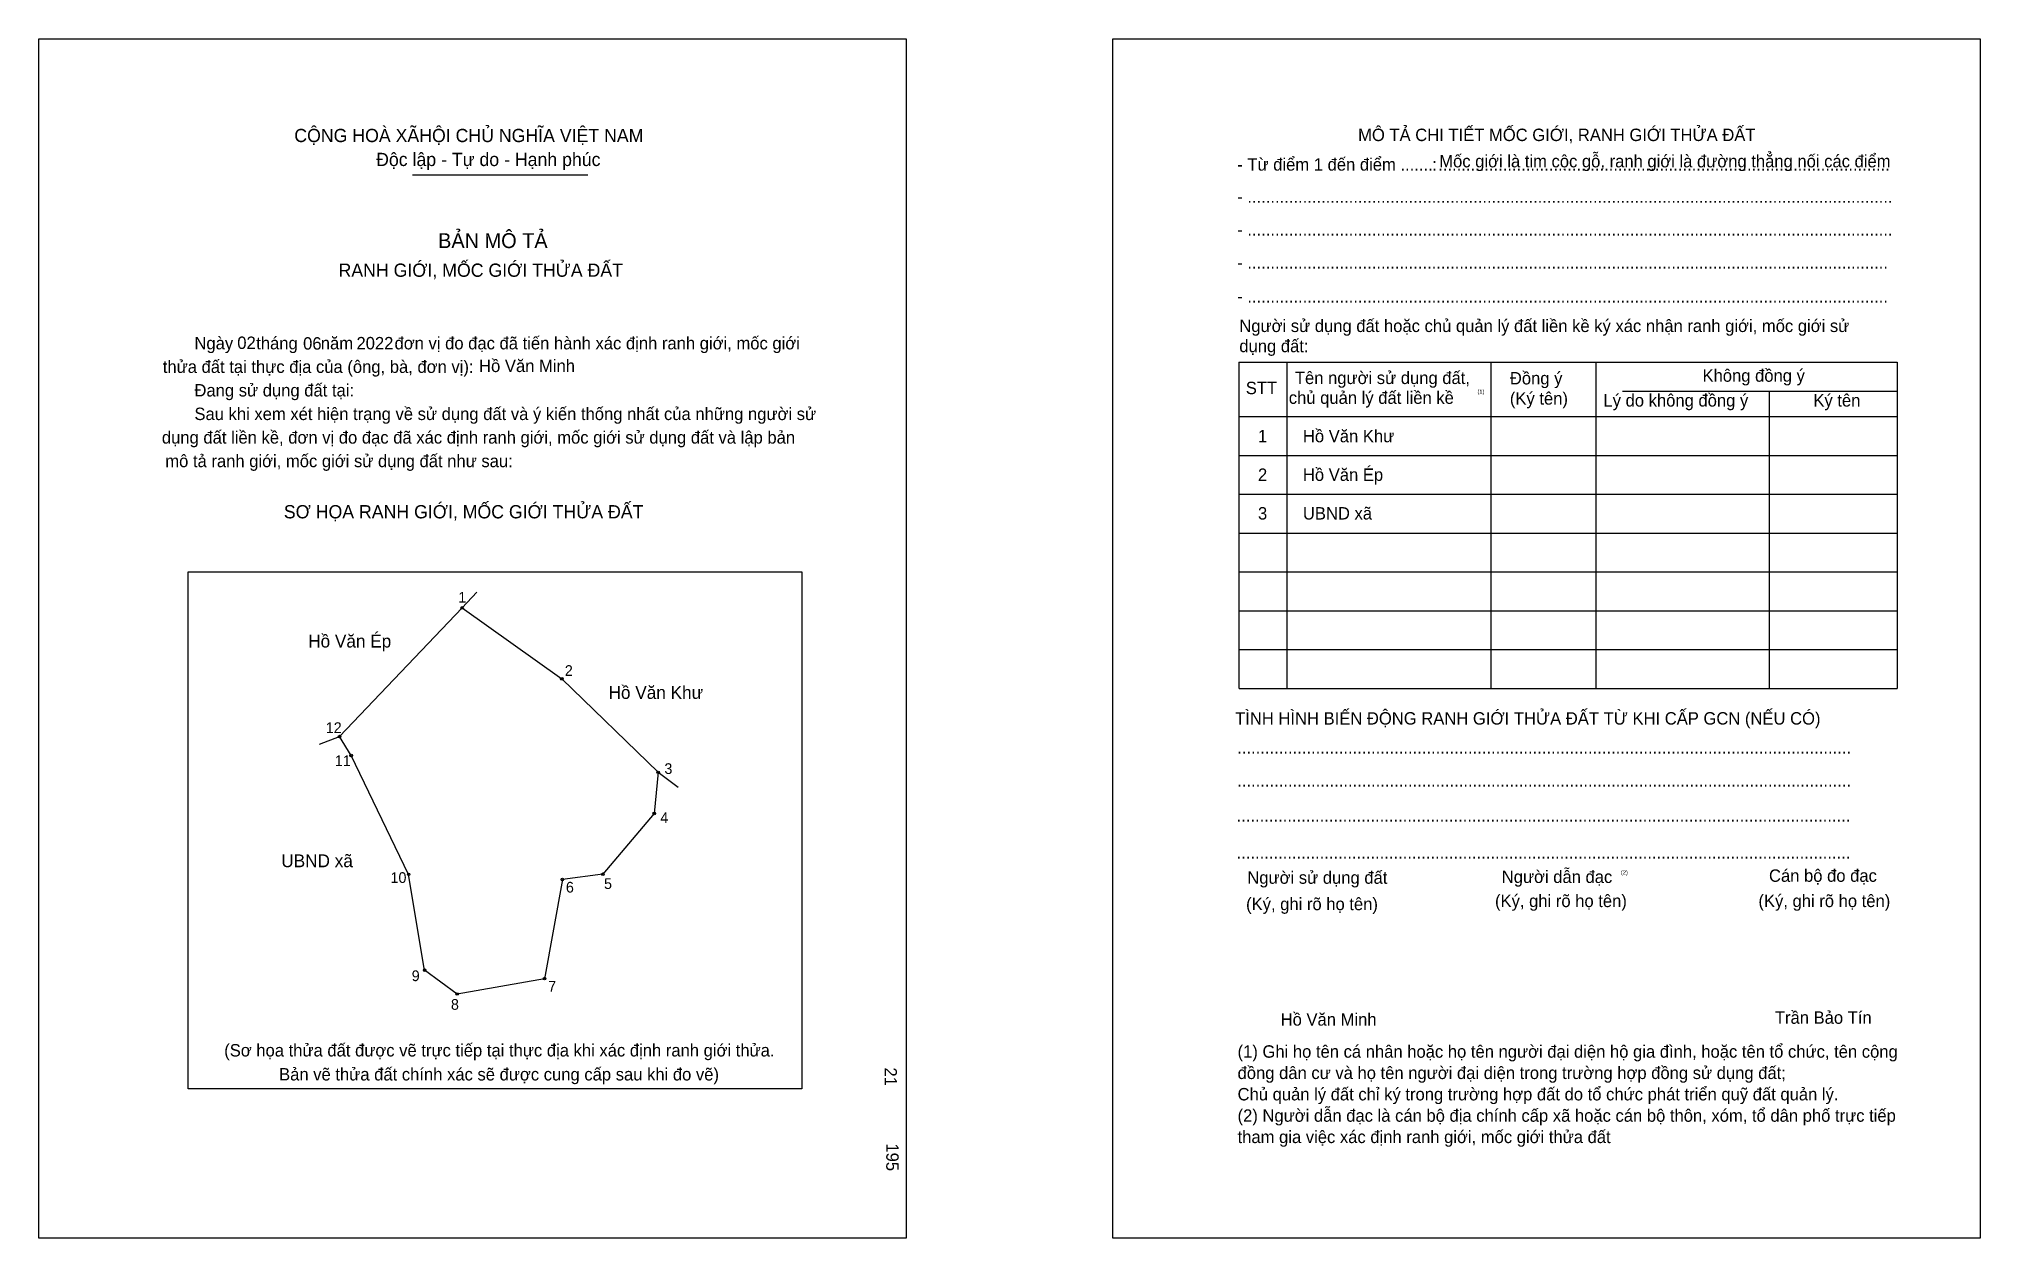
# Model space of a CAD drawing. Extents: x 547246 to 548000, y 1825359 to 1825824.
import ezdxf

# ---------------------------------------------------------------- set-up
doc = ezdxf.new("R2010")
doc.units = 0
for name, color, linetype in [('bmtKhungInTrang1', 7, 'Continuous'), ('bmtKhungInTrang2', 7, 'Continuous'), ('bmtNoiDung', 7, 'Continuous'), ('bmtTemplate', 7, 'Continuous'), ('CanhThua', 7, 'Continuous'), ('MocDinhThua', 7, 'Continuous'), ('RauThua', 7, 'Continuous'), ('SoHieuDinhThua', 7, 'Continuous'), ('TenChuLanCan', 7, 'Continuous')]:
    doc.layers.add(name, color=color, linetype=linetype)

msp = doc.modelspace()

# ---------------------------------------------------------------- linework, layer by layer
at = {"layer": 'bmtKhungInTrang1'}
msp.add_lwpolyline([(547246.16, 1825824.24), (547582.75, 1825824.24), (547582.75, 1825358.7), (547246.16, 1825358.7)], close=True, dxfattribs=at)
at = {"layer": 'bmtKhungInTrang2'}
msp.add_lwpolyline([(547663.01, 1825824.24), (547999.6, 1825824.24), (547999.6, 1825358.7), (547663.01, 1825358.7)], close=True, dxfattribs=at)
at = {"layer": 'bmtTemplate'}
for p, q in [((547391.21, 1825771.48), (547459.27, 1825771.48)), ((547730.54, 1825698.68), (547730.54, 1825572.11)), ((547809.72, 1825698.68), (547809.72, 1825572.11)), ((547850.45, 1825698.83), (547850.45, 1825572.11)), ((547967.38, 1825698.68), (547967.38, 1825572.11)), ((547860.78, 1825687.53), (547967.38, 1825687.53)), ((547712.08, 1825677.58), (547967.38, 1825677.58)), ((547712.08, 1825662.52), (547967.38, 1825662.52)), ((547712.08, 1825647.45), (547967.38, 1825647.45)), ((547712.08, 1825632.38), (547967.38, 1825632.38)), ((547712.08, 1825617.32), (547967.38, 1825617.32)), ((547712.08, 1825602.25), (547967.38, 1825602.25)), ((547712.08, 1825587.18), (547967.38, 1825587.18)), ((547712.08, 1825572.11), (547967.38, 1825572.11))]:
    msp.add_line(p, q, dxfattribs=at)
for points in [[(547711.91, 1825698.68), (547967.38, 1825698.68)], [(547711.91, 1825698.68), (547711.91, 1825572.11)], [(547917.69, 1825687.38), (547917.69, 1825572.11)]]:
    msp.add_lwpolyline(points, dxfattribs=at)
msp.add_lwpolyline([(547304.07, 1825416.68), (547304.07, 1825617.3), (547542.23, 1825617.3), (547542.23, 1825416.68)], close=True, dxfattribs=at)
at = {"layer": 'CanhThua'}
for p, q in [((547362.87, 1825553.4), (547410.42, 1825603.33)), ((547410.42, 1825603.33), (547449.12, 1825575.84)), ((547449.12, 1825575.84), (547486.54, 1825539.53)), ((547367.4, 1825546.03), (547362.87, 1825553.4)), ((547389.69, 1825499.92), (547367.4, 1825546.03)), ((547486.54, 1825539.53), (547485.02, 1825523.57)), ((547485.02, 1825523.57), (547465.03, 1825499.95)), ((547395.9, 1825462.73), (547389.69, 1825499.92)), ((547449.34, 1825497.93), (547442.4, 1825459.43)), ((547465.03, 1825499.95), (547449.34, 1825497.93)), ((547408.53, 1825453.47), (547395.9, 1825462.73)), ((547442.4, 1825459.43), (547408.53, 1825453.47))]:
    msp.add_line(p, q, dxfattribs=at)
at = {"layer": 'MocDinhThua'}
for centre in [(547410.42, 1825603.33), (547449.12, 1825575.84), (547362.87, 1825553.4), (547367.4, 1825546.03), (547486.54, 1825539.53), (547485.02, 1825523.57), (547389.69, 1825499.92), (547449.34, 1825497.93), (547465.03, 1825499.95), (547395.9, 1825462.73), (547442.4, 1825459.43), (547408.53, 1825453.47)]:
    msp.add_circle(centre, 0.498, dxfattribs=at)
at = {"layer": 'RauThua'}
for p, q in [((547410.42, 1825603.33), (547416.2, 1825609.41)), ((547355.09, 1825550.51), (547362.87, 1825553.4)), ((547486.54, 1825539.53), (547494.33, 1825533.81))]:
    msp.add_line(p, q, dxfattribs=at)

# ---------------------------------------------------------------- texts
at = {"layer": 'bmtNoiDung'}
for s, height, p in [('02', 4.816, (547323.18, 1825703.86)), ('06', 4.816, (547348.72, 1825703.6)), ('2022', 4.816, (547369.44, 1825703.7)), ('Hồ Văn Minh', 4.816, (547417.02, 1825694.9)), ('1', 4.82, (547719.32, 1825667.64)), ('Hồ Văn Khư ', 4.816, (547736.75, 1825667.64)), ('2', 4.82, (547719.32, 1825652.65)), ('Hồ Văn Ép ', 4.816, (547736.75, 1825652.65)), ('3', 4.82, (547719.32, 1825637.65)), ('UBND xã ', 4.816, (547736.75, 1825637.65)), ('Hồ Văn Minh', 4.816, (547728.11, 1825441.2))]:
    msp.add_text(s, height=height, dxfattribs=at).set_placement(p)
for s, p in [('21', (547574.37, 1825424.97)), ('195', (547575.05, 1825395.49))]:
    msp.add_text(s, height=4.816, rotation=270, dxfattribs=at).set_placement(p)
at = {"layer": 'bmtTemplate'}
for s, height, p in [('CỘNG HOÀ XÃHỘI CHỦ NGHĨA VIỆT NAM', 5.137, (547345.31, 1825784.15)), ('MÔ TẢ CHI TIẾT MỐC GIỚI, RANH GIỚI THỬA ĐẤT', 4.8142, (547758.18, 1825784.56)), ('Độc lập - Tự do - Hạnh phúc', 5.137, (547377.07, 1825774.86)), ('- Từ điểm 1 đến điểm .......', 4.8142, (547711.26, 1825773.08)), (':', 4.81, (547786.89, 1825773.08)), ('Mốc giới là tim cộc gỗ, ranh giới là đường thẳng nối các điểm', 4.8142, (547789.67, 1825774.35)), ('..................................................................................................', 4.8142, (547789.27, 1825773.08)), ('- ............................................................................................................................................', 4.81415, (547711.26, 1825760.6)), ('BẢN MÔ TẢ', 5.779, (547401.12, 1825743.02)), ('- ............................................................................................................................................', 4.81415, (547711.26, 1825747.8)), ('RANH GIỚI, MỐC GIỚI THỬA ĐẤT', 5.137, (547362.48, 1825731.87)), ('- ...........................................................................................................................................', 4.81415, (547711.26, 1825734.99)), ('- ...........................................................................................................................................', 4.81415, (547711.26, 1825721.88)), ('Ngày     tháng     năm         đơn vị đo đạc đã tiến hành xác định ranh giới, mốc giới ', 4.816, (547306.55, 1825703.7)), ('Người sử dụng đất hoặc chủ quản lý đất liền kề ký xác nhận ranh giới, mốc giới sử', 4.8142, (547712.08, 1825710.43)), ('dụng đất:', 4.814, (547712.08, 1825702.6)), ('thửa đất tại thực địa của (ông, bà, đơn vị):', 4.816, (547294.27, 1825694.56)), ('Tên người sử dụng đất,', 4.8142, (547733.64, 1825690.24)), ('Đồng ý', 4.814, (547817.08, 1825690.09)), ('Không đồng ý', 4.8142, (547891.84, 1825691.14)), ('Đang sử dụng đất tại:', 4.816, (547306.55, 1825685.41)), ('STT', 4.814, (547714.59, 1825686.32)), ('chủ quản lý đất liền kề', 4.8142, (547731.28, 1825682.54)), ('(1)', 1.605, (547804.5, 1825686.5)), ('(Ký tên)', 4.814, (547817.08, 1825682.26)), ('Lý do không đồng ý', 4.8142, (547853.4, 1825681.5)), ('Ký tên', 4.814, (547934.87, 1825681.5)), ('Sau khi xem xét hiện trạng về sử dụng đất và ý kiến thống nhất của những người sử ', 4.816, (547306.55, 1825676.26)), ('dụng đất liền kề, đơn vị đo đạc đã xác định ranh giới, mốc giới sử dụng đất và lập bản', 4.816, (547293.91, 1825667.12)), ('mô tả ranh giới, mốc giới sử dụng đất như sau:', 4.816, (547295.24, 1825657.97)), ('SƠ HỌA RANH GIỚI, MỐC GIỚI THỬA ĐẤT', 5.137, (547341.25, 1825638.1)), ('TÌNH HÌNH BIẾN ĐỘNG RANH GIỚI THỬA ĐẤT TỪ KHI CẤP GCN (NẾU CÓ)', 4.8142, (547710.45, 1825558.06)), ('.....................................................................................................................................', 4.82137, (547711.26, 1825546.74)), ('.....................................................................................................................................', 4.82137, (547711.26, 1825533.93)), ('.....................................................................................................................................', 4.82137, (547711.01, 1825520.37)), ('.....................................................................................................................................', 4.82137, (547711.01, 1825506.06)), ('Người sử dụng đất', 4.8142, (547715.19, 1825496.26)), ('Người dẫn đạc', 4.8142, (547813.93, 1825496.57)), ('(2)', 1.605, (547860.16, 1825499.89)), ('Cán bộ đo đạc', 4.8142, (547917.64, 1825497.02)), ('(Ký, ghi rõ họ tên)', 4.8142, (547714.7, 1825486.02)), ('(Ký, ghi rõ họ tên)', 4.8142, (547811.31, 1825487.22)), ('(Ký, ghi rõ họ tên)', 4.8142, (547913.55, 1825487.22)), ('Trần Bảo Tín', 4.8142, (547919.93, 1825441.92)), ('(Sơ họa thửa đất được vẽ trực tiếp tại thực địa khi xác định ranh giới thửa.', 4.816, (547318.11, 1825429.22)), ('(1) Ghi họ tên cá nhân hoặc họ tên người đại diện hộ gia đình, hoặc tên tổ chức, tên cộng', 4.8142, (547711.4, 1825428.75)), ('Bản vẽ thửa đất chính xác sẽ được cung cấp sau khi đo vẽ)', 4.816, (547339.41, 1825419.91)), ('đồng dân cư và họ tên người đại diện trong trường hợp đồng sử dụng đất;', 4.8142, (547711.4, 1825420.47)), ('Chủ quản lý đất chỉ ký trong trường hợp đất do tổ chức phát triển quỹ đất quản lý.', 4.8142, (547711.4, 1825412.18)), ('(2) Người dẫn đạc là cán bộ địa chính cấp xã hoặc cán bộ thôn, xóm, tổ dân phố trực tiếp', 4.8142, (547711.4, 1825403.89)), ('tham gia việc xác định ranh giới, mốc giới thửa đất', 4.8142, (547711.4, 1825395.61))]:
    msp.add_text(s, height=height, dxfattribs=at).set_placement(p)
at = {"layer": 'SoHieuDinhThua'}
for s, height, p in [('1', 4.15, (547408.94, 1825605.39)), ('2', 4.15, (547450.31, 1825576.96)), ('12', 4.152, (547357.52, 1825554.79)), ('11', 4.152, (547361.06, 1825541.96)), ('3', 4.15, (547488.95, 1825538.89)), ('4', 4.15, (547487.37, 1825519.88)), ('10', 4.152, (547382.65, 1825496.59)), ('5', 4.15, (547465.52, 1825494.23)), ('6', 4.15, (547450.72, 1825492.85)), ('9', 4.15, (547390.88, 1825458.48)), ('7', 4.15, (547443.85, 1825454.41)), ('8', 4.15, (547406.1, 1825447.35))]:
    msp.add_text(s, height=height, dxfattribs=at).set_placement(p)
at = {"layer": 'TenChuLanCan'}
for s, p in [('Hồ Văn Ép', (547350.71, 1825587.97)), ('Hồ Văn Khư', (547467.28, 1825568.03)), ('UBND xã', (547340.27, 1825502.69))]:
    msp.add_text(s, height=4.982, dxfattribs=at).set_placement(p)

doc.saveas('drawing.dxf')
